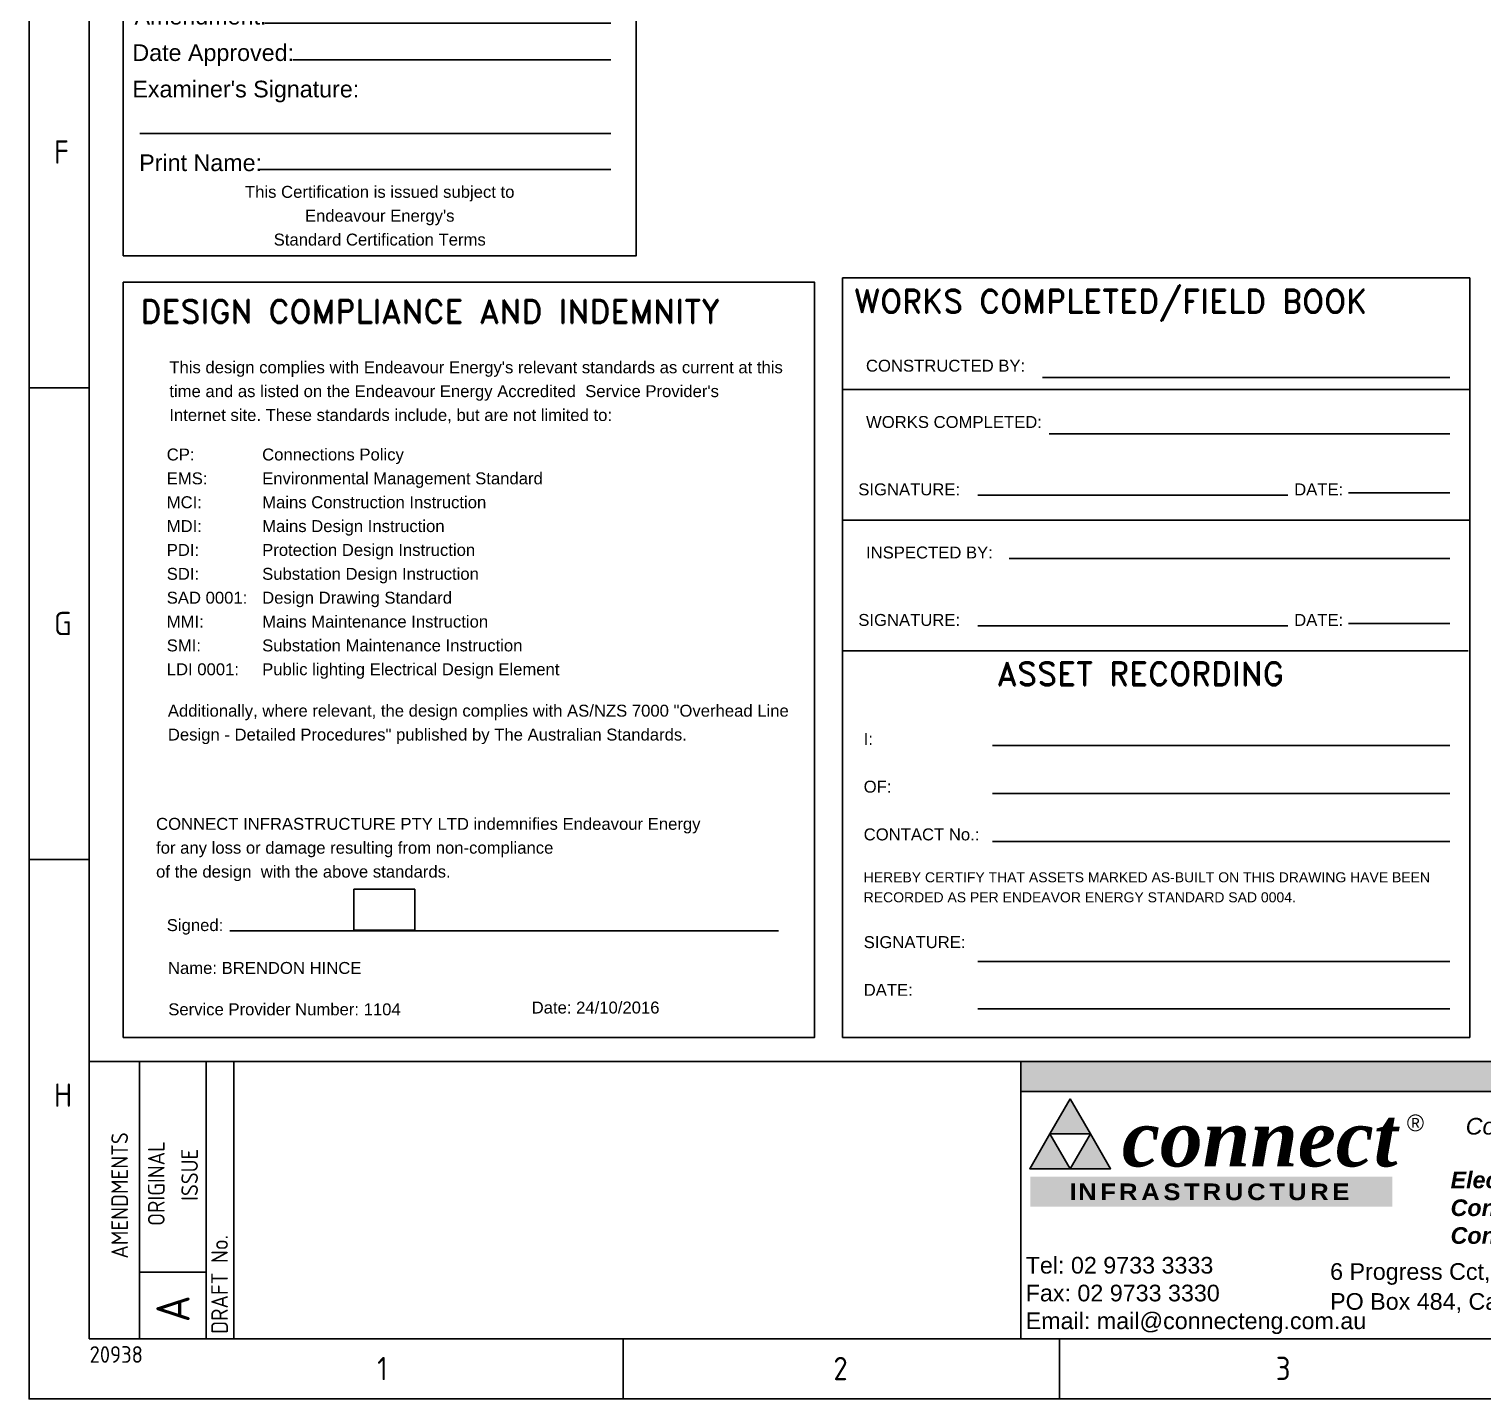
# Paper-space layout 'SHEET (5)' of a CAD drawing. Header units: metres. Extents: x -9 to 1337, y -9 to 581.
# Drawn here: x -9.1 to 209.1, y -5.4 to 200.1 of the extents above; entities that cross this region are included whole.
import ezdxf
from ezdxf.enums import TextEntityAlignment as Align

# ---------------------------------------------------------------- set-up
doc = ezdxf.new("R2010")
doc.units = ezdxf.units.M
doc.layers.get('0').update_dxf_attribs({"color": 6})
doc.layers.add('_User Miscellaneous1', color=7, linetype='Continuous')
doc.layers.add('Notes', color=7, linetype='Continuous')
doc.styles.add('ARIAL', font='arial.ttf', dxfattribs={"height": 2})
doc.styles.add('Elec', font='romand__.ttf')
doc.styles.add('iecISOCP', font='isocp.shx')
doc.styles.get("Standard").update_dxf_attribs({"font": 'arial.ttf'})
doc.linetypes.add('IE Trench HV', pattern='A,7,-0.2,["/",Standard,S=3,R=0,X=0.6,Y=-1.4],-2.5', length=9.7)
picture_1 = doc.add_image_def('image1.bmp', size_in_pixel=(389, 262))

# ---------------------------------------------------------------- blocks, each defined once
blk = doc.blocks.new('A1_FRAME_TITLE')
at = {"layer": 'Notes', "color": 3, "linetype": 'Continuous'}
for p, q in [((9, 574.39), (9, 5.97)), ((16.59, 5.97), (16.59, 47.62)), ((26.59, 5.97), (26.59, 47.62)), ((30.74, 5.98), (30.74, 47.62)), ((16.59, 15.97), (26.59, 15.97))]:
    blk.add_line(p, q, dxfattribs=at)
at = {"layer": 'Notes', "linetype": 'Continuous'}
for p, q in [((9, 148.68), (0, 148.68)), ((9, 77.93), (0, 77.93)), ((89.14, -3.03), (89.14, 5.97)), ((154.65, -3.03), (154.65, 5.97))]:
    blk.add_line(p, q, dxfattribs=at)
at = {"layer": 'Notes', "color": 3, "linetype": 'Continuous', "flags": 128}
for points in [[(9, 47.62), (123.8, 47.62)], [(123.8, 47.62), (824.37, 47.62)], [(9, 5.97), (123.8, 5.97)], [(123.8, 5.97), (824.37, 5.97)]]:
    blk.add_lwpolyline(points, dxfattribs=at)
blk.add_attdef('DRAFT_NUM', (29.9, 23.29), '', height=2.5, rotation=90)
at = {"layer": 'Notes', "color": 7, "style": 'iecISOCP'}
for s, p in [('F', (3.74, 182.31)), ('G', (3.74, 111.56)), ('H', (3.74, 40.81)), ('1', (52.24, -0.22)), ('2', (120.7, -0.22)), ('3', (187.09, -0.2))]:
    blk.add_text(s, height=3.5, dxfattribs=at).set_placement(p)
for s, height, p in [('AMENDMENTS', 2.5, (14.84, 18.02)), ('ORIGINAL', 2.5, (20.34, 22.94)), ('ISSUE', 2.5, (25.34, 26.69)), ('DRAFT No.', 2.5, (29.84, 6.74)), ('A', 5, (24.09, 8.47))]:
    blk.add_text(s, height=height, rotation=90, dxfattribs=at).set_placement(p)
at = {"layer": 'Notes', "color": 7, "style": 'iecISOCP', "flags": 8}
blk.add_attdef('VERSION_NO', text='', height=2.5, rotation=90, dxfattribs=at).set_placement((302.04, 43.81), align=Align.MIDDLE_CENTER)
at = {"layer": 'Notes', "color": 7, "style": 'iecISOCP'}
for tag, p in [('CAP_NO', (513.19, 43.46)), ('IE_NUM', (513.05, 37.81)), ('REF_No_1', (335.24, 32.31)), ('REF_1', (362.52, 32.31)), ('GEN_WO', (441.71, 31.76)), ('HV_SWITCH', (513.46, 32.16)), ('REF_No_2', (335.24, 26.31)), ('REF_2', (362.52, 26.31)), ('OH_WO', (441.71, 25.81)), ('UBD_REF', (513.05, 25.83)), ('REF_No_3', (335.24, 20.31)), ('REF_3', (362.52, 20.31)), ('UG_WO', (441.71, 20.05)), ('GIS_MAP_No', (513.05, 20.04)), ('REF_No_4', (335.24, 14.31)), ('REF_4', (362.52, 14.31)), ('SUB_WO', (441.71, 13.81)), ('HV_OP_DIAG', (513.33, 14.2)), ('LGA', (512.95, 7.78))]:
    blk.add_attdef(tag, p, '', height=2.5, dxfattribs=at)
at = {"layer": 'Notes', "style": 'iecISOCP'}
for tag, p in [('T1', (684.37, 39.47)), ('T2', (684.37, 34.35)), ('T3', (684.37, 28.92)), ('T4', (684.37, 23.66)), ('T5', (684.37, 18.23)), ('T6', (684.37, 12.97))]:
    blk.add_attdef(tag, text='', height=3.5, dxfattribs=at).set_placement(p, align=Align.CENTER)
at = {"layer": 'Notes', "color": 7, "style": 'iecISOCP'}
for tag, p in [('scale', (567.76, 33.27)), ('DRAWN', (567.76, 24.93)), ('DATE', (567.76, 16.88)), ('DESIGN', (605.62, 9.15))]:
    blk.add_attdef(tag, text='', height=2.5, dxfattribs=at).set_placement(p, align=Align.CENTER)
at = {"layer": 'Notes', "color": 4, "style": 'iecISOCP'}
blk.add_attdef('NUM', text='', height=7, dxfattribs=at).set_placement((792.37, 20.12), align=Align.MIDDLE_CENTER)
at = {"layer": 'Notes', "color": 1, "style": 'iecISOCP'}
blk.add_attdef('REV', text='', height=5, dxfattribs=at).set_placement((820.05, 17.1), align=Align.CENTER)
at = {"layer": 'Notes', "color": 7, "style": 'iecISOCP'}
for tag, p in [('NS', (790.71, 8.12)), ('SHTS', (805.41, 8.12))]:
    blk.add_attdef(tag, text='', height=2.5, dxfattribs=at).set_placement(p, align=Align.MIDDLE)
at = {"layer": 'Notes', "style": 'iecISOCP'}
blk.add_attdef('ExportID', (9.08, 2.39), '', height=2.5, dxfattribs=at)
at = {"layer": 'Notes', "style": 'iecISOCP', "flags": 1}
for tag, p in [('ProjectType', (14.17, -26.8)), ('ProjectNumber', (23.56, -26.82)), ('DrawingNumber', (35.51, -26.8)), ('ProjectDescription', (47.56, -26.83)), ('ExportDate', (60.28, -26.79)), ('ExportUserName', (69.15, -26.8)), ('DesignerCompanyName', (81.48, -26.79)), ('ExportAreaOfInterest', (97.1, -26.81)), ('GIS_SUCCESS', (112, -26.78)), ('CAD_SUCCESS', (121.79, -26.78)), ('DEPOTCODE', (132.11, -26.88)), ('ExportCategories', (140.08, -26.8)), ('Comments', (154.38, -26.88))]:
    blk.add_attdef(tag, p, '', height=1, dxfattribs=at)
blk = doc.blocks.new('NOTE_DESIGN-COMPLIANCE')
blk.add_line((16, 16.01), (98.33, 16.01))
blk.add_lwpolyline([(0, 113.3), (103.74, 113.3), (103.74, 0), (0, 0)], close=True)
at = {"color": 7, "lineweight": -3, "style": 'Elec'}
blk.add_text('DESIGN COMPLIANCE AND INDEMNITY', height=3.5, dxfattribs=at).set_placement((2.6, 106.13), align=Align.BOTTOM_LEFT)
at = {"color": 7, "lineweight": -3}
for s, p in [('Signed:', (6.54, 17.75)), ('Name: BRENDON HINCE', (6.71, 11.32)), ('Service Provider Number: 1104', (6.76, 5.11)), ('Date: 24/10/2016', (61.29, 5.38))]:
    blk.add_text(s, height=1.79, dxfattribs=at).set_placement(p, align=Align.TOP_LEFT)
at = {"color": 7, "lineweight": -3, "char_height": 1.79, "line_spacing_factor": 1.2}
for s, insert, attachment_point in [("This design complies with Endeavour Energy's relevant standards as current at this \\Ptime and as listed on the Endeavour Energy Accredited  Service Provider's\\PInternet site. These standards include, but are not limited to:", (6.92, 92.16), 7), ('CP:^I^IConnections Policy\\PEMS:^I^IEnvironmental Management Standard\\PMCI:^I^IMains Construction Instruction\\PMDI:^I^IMains Design Instruction\\PPDI:^I^IProtection Design Instruction\\PSDI:^I^ISubstation Design Instruction\\PSAD 0001:^IDesign Drawing Standard\\PMMI:^I^IMains Maintenance Instruction\\PSMI:^I^ISubstation Maintenance Instruction\\PLDI 0001:^IPublic lighting Electrical Design Element ', (6.53, 88.36), 1), ('\\PAdditionally, where relevant, the design complies with AS/NZS 7000 "Overhead Line\\PDesign - Detailed Procedures" published by The Australian Standards.', (6.7, 53.5), 1), ('CONNECT INFRASTRUCTURE PTY LTD indemnifies Endeavour Energy \\Pfor any loss or damage resulting from non-compliance \\Pof the design  with the above standards.', (4.93, 32.94), 1)]:
    blk.add_mtext(s, dxfattribs=dict(at, insert=insert, attachment_point=attachment_point))
at = {"color": 2}
image = blk.add_image(picture_1, insert=(34.6, 16.11), size_in_units=(9.14, 6.16), dxfattribs=at)
image.dxf.flags = 7
blk = doc.blocks.new('NOTE_CERTIFIED-BY-IE')
at = {"color": 7, "linetype": 'Continuous', "lineweight": -3}
for p, q in [((21.25, 34.9), (73.15, 34.9)), ((25.46, 29.41), (73.15, 29.41)), ((2.51, 18.32), (73.15, 18.32)), ((20.45, 12.96), (73.15, 12.96))]:
    blk.add_line(p, q, dxfattribs=at)
blk.add_lwpolyline([(0, 0), (76.98, 0), (76.98, 44.52), (0, 44.52)], close=True)
at = {"color": 7, "lineweight": -3, "style": 'Elec'}
blk.add_text('CERTIFIED BY ENDEAVOUR ENERGY', height=2.52, dxfattribs=at).set_placement((38.51, 41.58), align=Align.MIDDLE_CENTER)
at = {"color": 7, "lineweight": -3}
for s, p in [('Amendment:', (1.7, 35.94)), ('Date Approved:', (1.37, 30.47)), ("Examiner's Signature:", (1.37, 25.01))]:
    blk.add_text(s, height=2.5, dxfattribs=at).set_placement(p, align=Align.MIDDLE_LEFT)
blk.add_text('Print Name:', height=2.5, dxfattribs=at).set_placement((2.4, 11.95), align=Align.BOTTOM_LEFT)
at = {"color": 7, "lineweight": -3, "insert": (38.49, 5.99), "char_height": 1.79, "attachment_point": 5, "line_spacing_factor": 1.2}
blk.add_mtext("This Certification is issued subject to \\PEndeavour Energy's \\PStandard Certification Terms", dxfattribs=at)
blk = doc.blocks.new('A$C7C2D5BA1')
at = {"layer": 'Notes', "color": 7, "linetype": 'Continuous', "lineweight": -3}
for p, q in [((30, 3.02), (91.13, 3.02)), ((31, -5.43), (91.13, -5.43)), ((20.3, -14.62), (66.83, -14.62)), ((75.92, -14.27), (91.13, -14.27)), ((25, -24.1), (91.13, -24.1)), ((20.3, -34.2), (66.83, -34.2)), ((75.92, -33.85), (91.13, -33.85)), ((22.5, -52.19), (91.13, -52.19)), ((22.5, -59.39), (91.13, -59.39)), ((22.5, -66.56), (91.13, -66.56)), ((20.3, -84.61), (91.13, -84.61)), ((20.3, -91.7), (91.13, -91.7))]:
    blk.add_line(p, q, dxfattribs=at)
at = {"layer": 'Notes', "lineweight": -3}
for p, q in [((94.11, 1.22), (0, 1.22)), ((94.11, -18.37), (0, -18.37)), ((93.87, -37.95), (0, -37.95))]:
    blk.add_line(p, q, dxfattribs=at)
blk.add_lwpolyline([(0, -95.98), (94.11, -95.98), (94.11, 17.97), (0, 17.97)], close=True, dxfattribs=at)
at = {"layer": 'Notes', "color": 7, "lineweight": -3, "style": 'Elec'}
blk.add_text('WORKS COMPLETED/FIELD BOOK', height=3.5, dxfattribs=at).set_placement((1.75, 14.47), align=Align.MIDDLE_LEFT)
at = {"layer": 'Notes', "color": 7, "lineweight": -3}
for s, p in [('CONSTRUCTED BY:', (3.51, 4.81)), ('WORKS COMPLETED:', (3.52, -3.64)), ('INSPECTED BY:', (3.52, -23.22))]:
    blk.add_text(s, height=1.79, dxfattribs=at).set_placement(p, align=Align.MIDDLE_LEFT)
for s, p in [('SIGNATURE:', (10, -13.75)), ('DATE:', (71.45, -13.75)), ('SIGNATURE:', (10, -33.34)), ('DATE:', (71.45, -33.34))]:
    blk.add_text(s, height=1.79, dxfattribs=at).set_placement(p, align=Align.MIDDLE_CENTER)
at = {"layer": 'Notes', "color": 7, "lineweight": -3, "style": 'Elec'}
blk.add_text('ASSET RECORDING', height=3.5, dxfattribs=at).set_placement((23.19, -39.66), align=Align.TOP_LEFT)
at = {"layer": 'Notes', "color": 7, "lineweight": -3, "insert": (3.17, -50.3), "char_height": 1.79, "width": 89.6105, "attachment_point": 1, "line_spacing_factor": 1.2}
blk.add_mtext('I:\\P\\POF:\\P\\PCONTACT No.:\\P{\\H0.83799x;\\PHEREBY CERTIFY THAT ASSETS MARKED AS-BUILT ON THIS DRAWING HAVE BEEN\\PRECORDED AS PER ENDEAVOR ENERGY STANDARD SAD 0004.}\\P\\PSIGNATURE:\\P\\PDATE:', dxfattribs=at)
blk = doc.blocks.new('A$C43F67C48')
at = {"layer": '_User Miscellaneous1'}
h = blk.add_hatch(color=16, dxfattribs=at)
h.dxf.hatch_style = 1
h.paths.add_polyline_path([(0, 0), (0, -4.5), (104.34, -4.5), (104.34, 0)])
h.paths.add_polyline_path([(4.39, -10.85), (10.45, -10.85), (7.42, -5.6)])
h.paths.add_polyline_path([(4.39, -10.85), (1.36, -16.1), (7.42, -16.1)])
h.paths.add_polyline_path([(10.45, -10.85), (7.42, -16.1), (13.48, -16.1)])
at = {"layer": '_User Miscellaneous1', "linetype": 'ByBlock'}
for points in [[(104.34, -4.5), (0, -4.5), (0, 0), (104.34, 0)], [(104.34, -41.65), (0, -41.65), (0, 0), (104.34, 0)]]:
    blk.add_lwpolyline(points, close=True, dxfattribs=at)
at = {"layer": '_User Miscellaneous1', "linetype": 'ByBlock', "flags": 128}
for points in [[(7.42, -5.6), (4.39, -10.85), (10.45, -10.85)], [(4.39, -10.85), (1.36, -16.1), (7.42, -16.1)], [(10.45, -10.85), (7.42, -16.1), (13.48, -16.1)]]:
    blk.add_lwpolyline(points, close=True, dxfattribs=at)
at = {"layer": '_User Miscellaneous1', "attachment_point": 1, "style": 'ARIAL'}
for s, width, insert, char_height in [('{\\fTimes New Roman|b1|i1|c0|p18;\\H0.94444x;\\C16;\\c458864;connect\\fTimes New Roman|b1|i0|c0|p18;\\H1.0588x;\\C256; }', 45.5437, (15.19, -7.27), 9), ('®', 5.3121, (57.95, -7.98), 2.5)]:
    blk.add_mtext_dynamic_manual_height_columns(s, width=width, gutter_width=12.5, heights=[0], dxfattribs=dict(at, insert=insert, char_height=char_height))
at = {"layer": '_User Miscellaneous1', "linetype": 'IE Trench HV', "char_height": 2.5, "attachment_point": 1, "style": 'ARIAL'}
for s, width, insert in [('{\\fArial|b0|i1|c0|p34;Connect Design Pty Ltd}', 62.5342, (66.78, -8.48)), ('{\\fArial|b1|i1|c0|p34;Electrical Infrastructure\\PConsultancy, Design & Construction}', 46.7615, (64.51, -16.54)), ('Tel: 02 9733 3333\\PFax: 02 9733 3330\\PEmail: mail@connecteng.com.au', 56.6079, (0.75, -29.34)), ('6 Progress Cct, Prestons NSW 2170', 56.6079, (46.43, -30.28)), ('PO Box 484, Casula Mall NSW 2170', 56.6079, (46.43, -34.77))]:
    blk.add_mtext_dynamic_manual_height_columns(s, width=width, gutter_width=12.5, heights=[0], dxfattribs=dict(at, insert=insert))
at = {"layer": '_User Miscellaneous1', "linetype": 'IE Trench HV', "insert": (28.59, -19.59), "char_height": 2.5, "attachment_point": 5, "style": 'ARIAL', "bg_fill": 1, "box_fill_scale": 1.4, "bg_fill_color": 16, "bg_fill_transparency": 0}
blk.add_mtext_dynamic_manual_height_columns('{\\fArial|b1|i0|c0|p34;\\W1.1;\\T1.2;\\C254;\\c15132390;INFRASTRUCTURE}', width=52.3288, gutter_width=12.5, heights=[0], dxfattribs=at)

psp = doc.layouts.new('SHEET (5)')

# ---------------------------------------------------------------- linework, layer by layer
at = {"layer": 'Notes', "color": 3, "linetype": 'Continuous'}
psp.add_lwpolyline([(-9.08156, 581.00396), (824.27082, 581.00396), (824.27082, -5.41686), (-9.08156, -5.41686)], close=True, dxfattribs=at)

# ---------------------------------------------------------------- block references
ref = psp.add_blockref('A1_FRAME_TITLE', (-9.08156, -2.38995))
ref.add_attrib('ExportID', '20938', (0, 0), dxfattribs={"layer": 'Notes', "height": 2.5, "style": 'iecISOCP'})
at = {"color": 1}
psp.add_blockref('A$C7C2D5BA1', (112.99145, 144.80272), dxfattribs=at)
at = {"layer": '_User Miscellaneous1'}
psp.add_blockref('A$C43F67C48', (139.72439, 45.22851), dxfattribs=at)
at = {"layer": 'Notes'}
for name, p in [('NOTE_CERTIFIED-BY-IE', (5.04586, 166.11202)), ('NOTE_DESIGN-COMPLIANCE', (5.04586, 48.82183))]:
    psp.add_blockref(name, p, dxfattribs=at)

doc.saveas('drawing.dxf')
